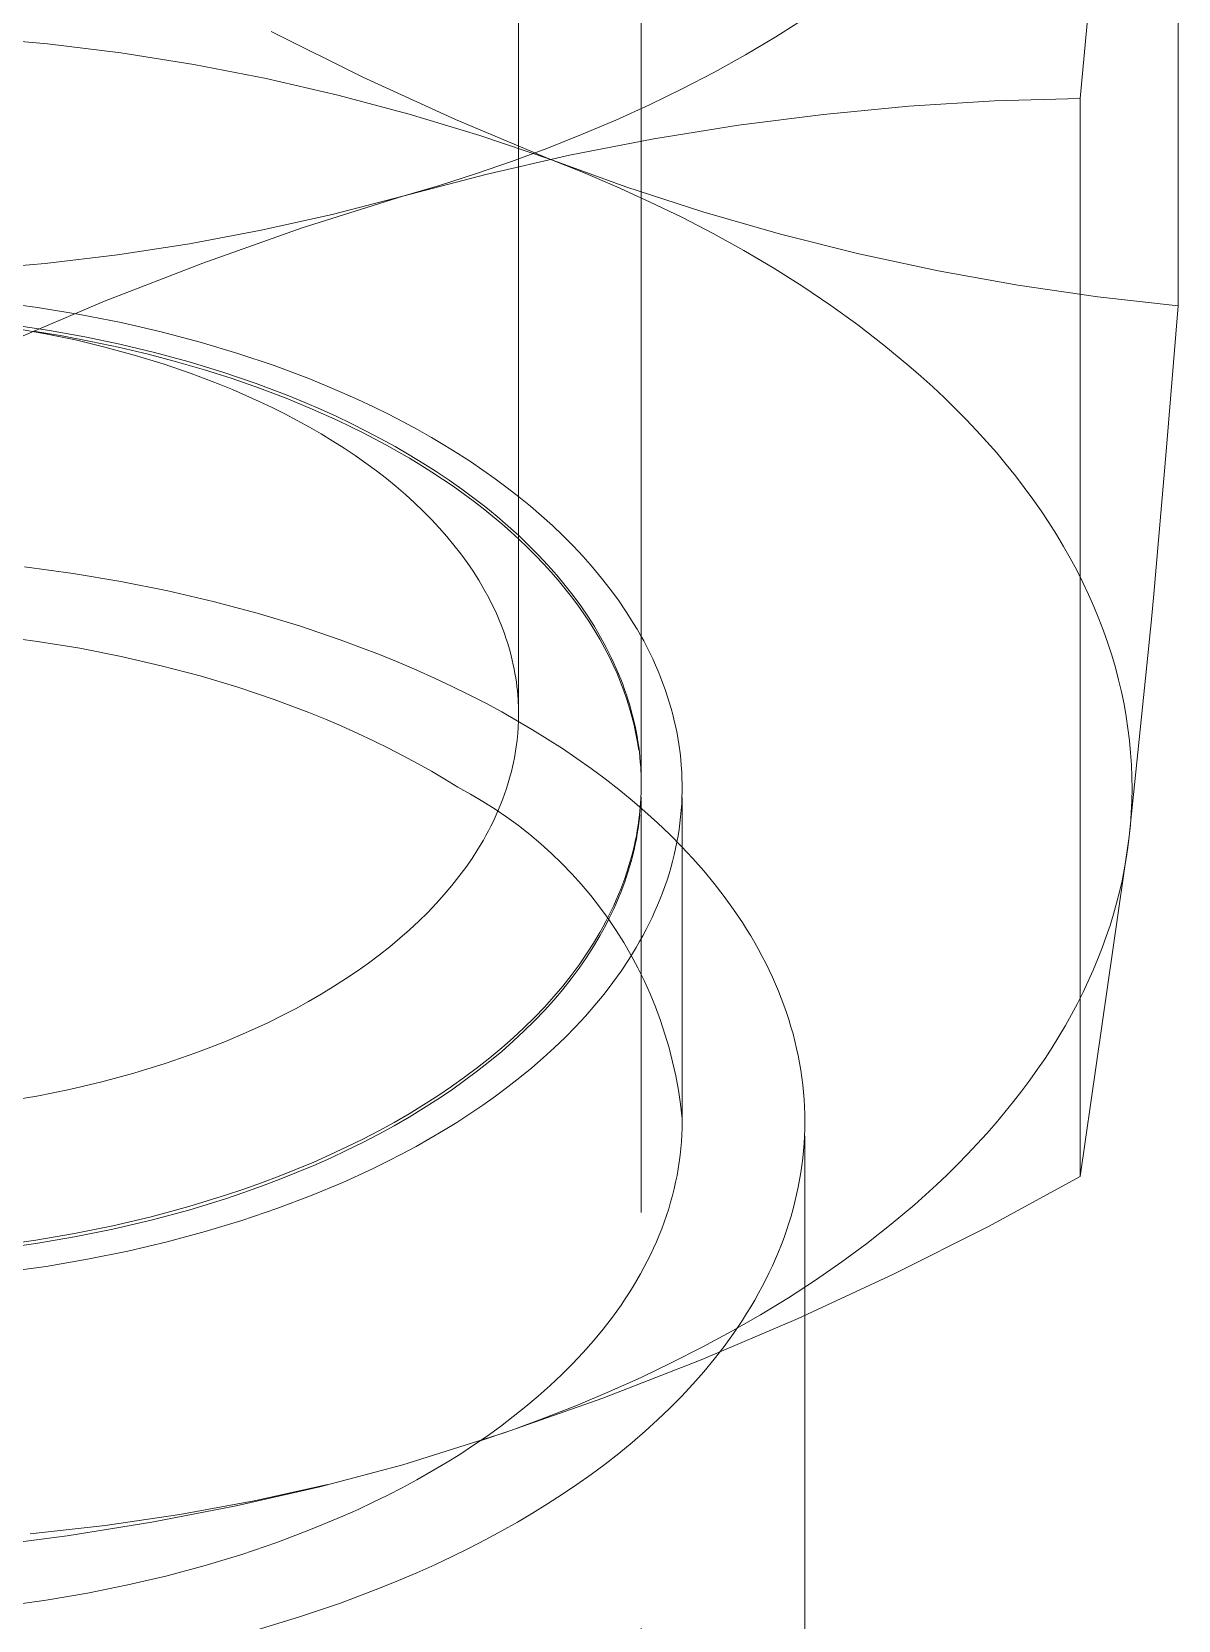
# Model space of a CAD drawing. Header units: inches. Extents: x -13 to 609, y -6 to 131.
# Drawn here: x 150.9142 to 151.1901, y 60.0784 to 60.4607 of the extents above; entities that cross this region are included whole.
import ezdxf

# ---------------------------------------------------------------- set-up
doc = ezdxf.new("R2010")
doc.units = ezdxf.units.IN
doc.linetypes.add('HIDDEN', pattern=[1.905, 1.27, -0.635])
doc.layers.add('ZANO_R', color=7, linetype='Continuous', lineweight=0)
doc.layers.add('ZANO_R_przerywana', color=250, linetype='HIDDEN', lineweight=0)

msp = doc.modelspace()

# ---------------------------------------------------------------- linework, layer by layer
at = {"layer": 'ZANO_R'}
for p, q in [((151.19006, 60.65419), (151.19006, 60.39474)), ((151.06083, 60.58187), (151.06083, 60.27987)), ((151.16649, 60.44465), (151.17828, 60.57239)), ((151.0313, 60.56534), (151.0313, 60.29649)), ((151.10031, 60.46397), (151.09324, 60.45949)), ((150.9938, 60.4498), (150.97179, 60.46074)), ((151.09324, 60.45949), (151.08594, 60.45516)), ((150.90029, 60.45935), (150.91797, 60.45778)), ((150.91797, 60.45778), (150.93559, 60.4556)), ((150.93559, 60.4556), (150.95312, 60.45282)), ((150.95312, 60.45282), (150.97055, 60.44945)), ((151.08594, 60.45516), (151.07843, 60.45099)), ((150.97055, 60.44945), (150.98785, 60.44548)), ((151.01614, 60.43957), (150.9938, 60.4498)), ((151.07843, 60.45099), (151.07071, 60.44698)), ((150.98785, 60.44548), (151.00501, 60.44091)), ((151.07071, 60.44698), (151.0628, 60.44314)), ((151.16649, 60.44465), (151.14585, 60.44405)), ((151.16649, 60.18521), (151.16649, 60.44465)), ((151.00501, 60.44091), (151.022, 60.43577)), ((151.0628, 60.44314), (151.05471, 60.43947)), ((151.10469, 60.44082), (151.08421, 60.4382)), ((151.12524, 60.44277), (151.10469, 60.44082)), ((151.14585, 60.44405), (151.12524, 60.44277)), ((151.0388, 60.43005), (151.01614, 60.43957)), ((151.05471, 60.43947), (151.04647, 60.43596)), ((151.08421, 60.4382), (151.06382, 60.43492)), ((151.022, 60.43577), (151.0388, 60.43005)), ((151.04647, 60.43596), (151.03809, 60.43264)), ((151.06382, 60.43492), (151.04355, 60.43098)), ((151.02958, 60.42949), (151.02096, 60.42653)), ((151.04355, 60.43098), (151.02342, 60.42638)), ((151.03809, 60.43264), (151.02958, 60.42949)), ((151.04694, 60.42681), (151.0388, 60.43005)), ((151.05711, 60.42341), (151.0388, 60.43005)), ((151.02342, 60.42638), (151.00345, 60.42113)), ((151.02096, 60.42653), (151.01224, 60.42374)), ((151.05495, 60.42339), (151.04694, 60.42681)), ((151.01224, 60.42374), (151.00345, 60.42113)), ((151.06283, 60.41981), (151.05495, 60.42339)), ((151.07563, 60.41739), (151.05711, 60.42341)), ((151.00345, 60.42113), (150.97926, 60.41348)), ((151.00345, 60.42113), (150.98648, 60.41674)), ((151.07057, 60.41605), (151.06283, 60.41981)), ((150.98648, 60.41674), (150.96937, 60.41293)), ((151.07814, 60.41213), (151.07057, 60.41605)), ((151.09434, 60.412), (151.07563, 60.41739)), ((150.96937, 60.41293), (150.95215, 60.40969)), ((150.97926, 60.41348), (150.95533, 60.40505)), ((151.08552, 60.40804), (151.07814, 60.41213)), ((151.11323, 60.40725), (151.09434, 60.412)), ((150.93482, 60.40703), (150.91741, 60.40496)), ((150.95215, 60.40969), (150.93482, 60.40703)), ((151.09272, 60.40379), (151.08552, 60.40804)), ((151.13227, 60.40315), (151.11323, 60.40725)), ((150.91741, 60.40496), (150.89995, 60.40348)), ((150.95533, 60.40505), (150.93169, 60.39586)), ((151.0997, 60.39939), (151.09272, 60.40379)), ((151.15143, 60.39969), (151.13227, 60.40315)), ((151.10646, 60.39484), (151.0997, 60.39939)), ((151.1707, 60.39689), (151.15143, 60.39969)), ((150.90522, 60.39572), (150.91557, 60.39435)), ((150.93169, 60.39586), (150.90835, 60.38592)), ((151.11298, 60.39014), (151.10646, 60.39484)), ((151.19006, 60.39474), (151.1707, 60.39689)), ((151.19006, 60.39474), (151.18718, 60.3597)), ((150.91557, 60.39435), (150.92572, 60.39268)), ((150.92572, 60.39268), (150.93564, 60.39072)), ((150.93564, 60.39072), (150.94531, 60.3885)), ((150.91846, 60.38882), (150.91001, 60.39011)), ((150.91748, 60.38802), (150.91029, 60.38932)), ((150.92147, 60.38749), (150.91454, 60.38863)), ((150.92464, 60.38652), (150.91748, 60.38802)), ((150.92692, 60.38729), (150.91846, 60.38882)), ((150.9284, 60.38618), (150.92147, 60.38749)), ((150.93534, 60.38553), (150.92692, 60.38729)), ((150.94531, 60.3885), (150.95469, 60.38602)), ((151.11925, 60.38531), (151.11298, 60.39014)), ((150.93175, 60.38481), (150.92464, 60.38652)), ((150.93531, 60.38472), (150.9284, 60.38618)), ((150.9388, 60.3829), (150.93175, 60.38481)), ((150.94218, 60.38309), (150.93531, 60.38472)), ((150.94371, 60.38352), (150.93534, 60.38553)), ((150.94899, 60.3813), (150.94218, 60.38309)), ((150.952, 60.38126), (150.94371, 60.38352)), ((150.95469, 60.38602), (150.96374, 60.3833)), ((150.96374, 60.3833), (150.97246, 60.38037)), ((151.12525, 60.38034), (151.11925, 60.38531)), ((150.94574, 60.38077), (150.9388, 60.3829)), ((150.95255, 60.37845), (150.94574, 60.38077)), ((150.95573, 60.37934), (150.94899, 60.3813)), ((150.96017, 60.37877), (150.952, 60.38126)), ((150.96239, 60.37722), (150.95573, 60.37934)), ((150.97246, 60.38037), (150.98081, 60.37723)), ((151.12814, 60.37781), (151.12525, 60.38034)), ((150.95922, 60.37592), (150.95255, 60.37845)), ((150.96248, 60.37458), (150.95922, 60.37592)), ((150.96819, 60.37603), (150.96017, 60.37877)), ((150.96894, 60.37494), (150.96239, 60.37722)), ((150.97602, 60.37305), (150.96819, 60.37603)), ((150.98081, 60.37723), (150.98485, 60.37559)), ((150.98485, 60.37559), (150.98879, 60.37391)), ((151.13097, 60.37525), (151.12814, 60.37781)), ((150.9657, 60.37319), (150.96248, 60.37458)), ((150.96887, 60.37175), (150.9657, 60.37319)), ((150.97198, 60.37027), (150.96887, 60.37175)), ((150.97537, 60.3725), (150.96894, 60.37494)), ((150.98165, 60.3699), (150.97537, 60.3725)), ((150.97987, 60.37148), (150.97602, 60.37305)), ((150.98879, 60.37391), (150.99263, 60.37219)), ((150.99263, 60.37219), (150.99637, 60.37043)), ((151.13373, 60.37266), (151.13097, 60.37525)), ((151.13641, 60.37004), (151.13373, 60.37266)), ((150.97504, 60.36874), (150.97198, 60.37027)), ((150.97803, 60.36717), (150.97504, 60.36874)), ((150.98365, 60.36984), (150.97987, 60.37148)), ((150.98778, 60.36715), (150.98165, 60.3699)), ((150.98738, 60.36815), (150.98365, 60.36984)), ((150.99104, 60.36641), (150.98738, 60.36815)), ((150.99637, 60.37043), (151.00001, 60.36864)), ((151.00001, 60.36864), (151.00355, 60.36681)), ((151.13901, 60.3674), (151.13641, 60.37004)), ((150.98096, 60.36556), (150.97803, 60.36717)), ((150.98383, 60.3639), (150.98096, 60.36556)), ((150.98663, 60.3622), (150.98383, 60.3639)), ((150.99374, 60.36425), (150.98778, 60.36715)), ((150.99464, 60.36461), (150.99104, 60.36641)), ((150.99951, 60.36121), (150.99374, 60.36425)), ((150.99816, 60.36276), (150.99464, 60.36461)), ((151.00355, 60.36681), (151.00699, 60.36495)), ((151.00699, 60.36495), (151.01032, 60.36306)), ((151.14154, 60.36473), (151.13901, 60.3674)), ((151.144, 60.36203), (151.14154, 60.36473)), ((150.98935, 60.36046), (150.98663, 60.3622)), ((150.992, 60.35869), (150.98935, 60.36046)), ((151.00161, 60.36086), (150.99816, 60.36276)), ((151.00508, 60.35804), (150.99951, 60.36121)), ((151.00498, 60.35891), (151.00161, 60.36086)), ((151.01032, 60.36306), (151.01355, 60.36115)), ((151.01355, 60.36115), (151.01668, 60.35921)), ((151.14637, 60.35932), (151.144, 60.36203)), ((150.99458, 60.35688), (150.992, 60.35869)), ((150.99708, 60.35503), (150.99458, 60.35688)), ((151.00827, 60.35691), (151.00498, 60.35891)), ((151.00778, 60.3564), (151.00508, 60.35804)), ((151.01042, 60.35474), (151.00778, 60.3564)), ((151.01148, 60.35487), (151.00827, 60.35691)), ((151.01668, 60.35921), (151.01974, 60.35724)), ((151.01974, 60.35724), (151.02274, 60.3552)), ((151.14867, 60.35657), (151.14637, 60.35932)), ((151.15088, 60.35381), (151.14867, 60.35657)), ((151.18718, 60.3597), (151.18416, 60.32536)), ((150.9995, 60.35315), (150.99708, 60.35503)), ((151.00183, 60.35124), (150.9995, 60.35315)), ((151.01301, 60.35304), (151.01042, 60.35474)), ((151.0146, 60.35278), (151.01148, 60.35487)), ((151.01554, 60.35131), (151.01301, 60.35304)), ((151.01763, 60.35065), (151.0146, 60.35278)), ((151.02274, 60.3552), (151.02569, 60.35311)), ((151.02569, 60.35311), (151.02858, 60.35097)), ((151.15302, 60.35103), (151.15088, 60.35381)), ((151.00408, 60.3493), (151.00183, 60.35124)), ((151.00625, 60.34733), (151.00408, 60.3493)), ((151.01801, 60.34956), (151.01554, 60.35131)), ((151.02057, 60.34848), (151.01763, 60.35065)), ((151.02042, 60.34778), (151.01801, 60.34956)), ((151.02858, 60.35097), (151.03141, 60.34876)), ((151.03141, 60.34876), (151.03417, 60.34651)), ((151.15507, 60.34823), (151.15302, 60.35103)), ((151.00833, 60.34534), (151.00625, 60.34733)), ((151.01032, 60.34333), (151.00833, 60.34534)), ((151.02276, 60.34597), (151.02042, 60.34778)), ((151.02341, 60.34627), (151.02057, 60.34848)), ((151.02504, 60.34414), (151.02276, 60.34597)), ((151.02616, 60.34402), (151.02341, 60.34627)), ((151.03417, 60.34651), (151.03686, 60.34419)), ((151.15704, 60.34541), (151.15507, 60.34823)), ((151.15893, 60.34257), (151.15704, 60.34541)), ((151.01222, 60.34129), (151.01032, 60.34333)), ((151.01403, 60.33923), (151.01222, 60.34129)), ((151.02725, 60.34228), (151.02504, 60.34414)), ((151.02881, 60.34174), (151.02616, 60.34402)), ((151.0294, 60.3404), (151.02725, 60.34228)), ((151.03136, 60.33943), (151.02881, 60.34174)), ((151.03686, 60.34419), (151.03948, 60.34183)), ((151.03948, 60.34183), (151.04202, 60.33941)), ((151.16073, 60.33972), (151.15893, 60.34257)), ((151.01575, 60.33716), (151.01403, 60.33923)), ((151.01738, 60.33506), (151.01575, 60.33716)), ((151.03147, 60.3385), (151.0294, 60.3404)), ((151.0338, 60.33708), (151.03136, 60.33943)), ((151.03348, 60.33658), (151.03147, 60.3385)), ((151.04202, 60.33941), (151.04447, 60.33694)), ((151.16245, 60.33685), (151.16073, 60.33972)), ((151.01892, 60.33296), (151.01738, 60.33506)), ((151.03542, 60.33464), (151.03348, 60.33658)), ((151.03614, 60.33471), (151.0338, 60.33708)), ((151.03729, 60.33268), (151.03542, 60.33464)), ((151.03838, 60.33231), (151.03614, 60.33471)), ((151.04447, 60.33694), (151.04684, 60.33442)), ((151.04684, 60.33442), (151.04912, 60.33185)), ((151.16409, 60.33397), (151.16245, 60.33685)), ((151.16564, 60.33108), (151.16409, 60.33397)), ((150.91237, 60.33192), (150.92411, 60.33032)), ((150.92411, 60.33032), (150.93562, 60.32838)), ((151.02036, 60.33084), (151.01892, 60.33296)), ((151.02172, 60.32872), (151.02036, 60.33084)), ((151.03909, 60.33071), (151.03729, 60.33268)), ((151.04051, 60.32989), (151.03838, 60.33231)), ((151.04081, 60.32872), (151.03909, 60.33071)), ((151.04254, 60.32745), (151.04051, 60.32989)), ((151.04912, 60.33185), (151.0513, 60.32923)), ((151.1671, 60.32818), (151.16564, 60.33108)), ((150.93562, 60.32838), (150.94686, 60.32614)), ((150.94686, 60.32614), (150.95779, 60.32359)), ((151.02298, 60.32658), (151.02172, 60.32872)), ((151.02414, 60.32444), (151.02298, 60.32658)), ((151.04247, 60.32672), (151.04081, 60.32872)), ((151.04405, 60.3247), (151.04247, 60.32672)), ((151.04445, 60.32499), (151.04254, 60.32745)), ((151.0513, 60.32923), (151.05338, 60.32657)), ((151.05338, 60.32657), (151.05536, 60.32386)), ((151.16848, 60.32527), (151.1671, 60.32818)), ((150.95779, 60.32359), (150.96837, 60.32077)), ((151.02522, 60.32229), (151.02414, 60.32444)), ((151.02572, 60.32122), (151.02522, 60.32229)), ((151.04556, 60.32267), (151.04405, 60.3247)), ((151.04626, 60.32251), (151.04445, 60.32499)), ((151.047, 60.32064), (151.04556, 60.32267)), ((151.04796, 60.32002), (151.04626, 60.32251)), ((151.05536, 60.32386), (151.05723, 60.32111)), ((151.16977, 60.32235), (151.16848, 60.32527)), ((151.17097, 60.31943), (151.16977, 60.32235)), ((151.18416, 60.32536), (151.18352, 60.31841)), ((150.96837, 60.32077), (150.97859, 60.31768)), ((151.02621, 60.32015), (151.02572, 60.32122)), ((151.02666, 60.31907), (151.02621, 60.32015)), ((151.0271, 60.318), (151.02666, 60.31907)), ((151.02751, 60.31692), (151.0271, 60.318)), ((151.04836, 60.31859), (151.047, 60.32064)), ((151.04955, 60.31752), (151.04796, 60.32002)), ((151.04965, 60.31654), (151.04836, 60.31859)), ((151.05723, 60.32111), (151.059, 60.31832)), ((151.059, 60.31832), (151.05984, 60.31691)), ((151.17209, 60.31649), (151.17097, 60.31943)), ((151.18352, 60.31841), (151.18338, 60.31695)), ((150.91557, 60.31398), (150.90522, 60.31536)), ((150.97859, 60.31768), (150.98841, 60.31435)), ((150.98841, 60.31435), (150.99782, 60.31081)), ((151.02791, 60.31585), (151.02751, 60.31692)), ((151.02827, 60.31478), (151.02791, 60.31585)), ((151.02862, 60.31371), (151.02827, 60.31478)), ((151.05103, 60.31501), (151.04955, 60.31752)), ((151.05087, 60.31448), (151.04965, 60.31654)), ((151.05201, 60.31242), (151.05087, 60.31448)), ((151.05241, 60.31249), (151.05103, 60.31501)), ((151.05984, 60.31691), (151.06065, 60.3155)), ((151.06065, 60.3155), (151.06143, 60.31407)), ((151.17313, 60.31356), (151.17209, 60.31649)), ((151.18338, 60.31695), (151.18278, 60.31054)), ((150.92572, 60.31231), (150.91557, 60.31398)), ((150.93564, 60.31036), (150.92572, 60.31231)), ((150.94531, 60.30813), (150.93564, 60.31036)), ((150.99782, 60.31081), (151.00236, 60.30896)), ((151.02895, 60.31264), (151.02862, 60.31371)), ((151.02925, 60.31157), (151.02895, 60.31264)), ((151.02953, 60.3105), (151.02925, 60.31157)), ((151.02979, 60.30943), (151.02953, 60.3105)), ((151.05309, 60.31035), (151.05201, 60.31242)), ((151.05367, 60.30997), (151.05241, 60.31249)), ((151.05409, 60.30828), (151.05309, 60.31035)), ((151.06143, 60.31407), (151.06218, 60.31263)), ((151.06218, 60.31263), (151.06291, 60.31119)), ((151.06291, 60.31119), (151.0636, 60.30974)), ((151.17407, 60.31062), (151.17313, 60.31356)), ((151.17494, 60.30768), (151.17407, 60.31062)), ((151.18277, 60.31054), (151.17828, 60.26701)), ((150.95469, 60.30566), (150.94531, 60.30813)), ((151.00236, 60.30896), (151.00679, 60.30706)), ((151.00679, 60.30706), (151.01111, 60.30512)), ((151.03003, 60.30837), (151.02979, 60.30943)), ((151.03025, 60.30731), (151.03003, 60.30837)), ((151.03044, 60.30625), (151.03025, 60.30731)), ((151.05427, 60.3087), (151.05367, 60.30997)), ((151.05501, 60.30621), (151.05409, 60.30828)), ((151.05483, 60.30744), (151.05427, 60.3087)), ((151.05537, 60.30618), (151.05483, 60.30744)), ((151.0636, 60.30974), (151.06426, 60.30827)), ((151.06426, 60.30827), (151.06489, 60.30681)), ((151.06489, 60.30681), (151.06549, 60.30533)), ((151.17571, 60.30474), (151.17494, 60.30768)), ((150.96374, 60.30294), (150.95469, 60.30566)), ((150.97246, 60.3), (150.96374, 60.30294)), ((151.01111, 60.30512), (151.01532, 60.30314)), ((151.01532, 60.30314), (151.01941, 60.30113)), ((151.03062, 60.30519), (151.03044, 60.30625)), ((151.03077, 60.30414), (151.03062, 60.30519)), ((151.03091, 60.30309), (151.03077, 60.30414)), ((151.03102, 60.30204), (151.03091, 60.30309)), ((151.05587, 60.30413), (151.05501, 60.30621)), ((151.05589, 60.30491), (151.05537, 60.30618)), ((151.05666, 60.30206), (151.05587, 60.30413)), ((151.05637, 60.30365), (151.05589, 60.30491)), ((151.05683, 60.30239), (151.05637, 60.30365)), ((151.06549, 60.30533), (151.06606, 60.30385)), ((151.06606, 60.30385), (151.0666, 60.30236)), ((151.17641, 60.3018), (151.17571, 60.30474)), ((150.98081, 60.29687), (150.97246, 60.3)), ((151.01941, 60.30113), (151.02339, 60.29907)), ((151.02339, 60.29907), (151.02725, 60.29699)), ((151.03112, 60.30099), (151.03102, 60.30204)), ((151.03119, 60.29995), (151.03112, 60.30099)), ((151.03125, 60.29892), (151.03119, 60.29995)), ((151.05737, 60.29999), (151.05666, 60.30206)), ((151.05727, 60.30112), (151.05683, 60.30239)), ((151.05768, 60.29986), (151.05727, 60.30112)), ((151.05802, 60.29793), (151.05737, 60.29999)), ((151.05806, 60.2986), (151.05768, 60.29986)), ((151.0666, 60.30236), (151.0671, 60.30087)), ((151.0671, 60.30087), (151.06758, 60.29937)), ((151.06758, 60.29937), (151.06801, 60.29786)), ((151.17701, 60.29887), (151.17641, 60.3018)), ((150.98485, 60.29523), (150.98081, 60.29687)), ((150.98879, 60.29355), (150.98485, 60.29523)), ((151.02725, 60.29699), (151.031, 60.29487)), ((151.03128, 60.29492), (151.0313, 60.29649)), ((151.05859, 60.29587), (151.05802, 60.29793)), ((151.05842, 60.29735), (151.05806, 60.2986)), ((151.05875, 60.29609), (151.05842, 60.29735)), ((151.0591, 60.29381), (151.05859, 60.29587)), ((151.05905, 60.29484), (151.05875, 60.29609)), ((151.06801, 60.29786), (151.06842, 60.29635)), ((151.06842, 60.29635), (151.06879, 60.29483)), ((151.17754, 60.29593), (151.17701, 60.29887)), ((151.17797, 60.293), (151.17754, 60.29593)), ((150.99263, 60.29183), (150.98879, 60.29355)), ((150.99637, 60.29007), (150.99263, 60.29183)), ((151.03095, 60.29023), (151.0311, 60.29179)), ((151.031, 60.29487), (151.03467, 60.2927)), ((151.0311, 60.29179), (151.03121, 60.29335)), ((151.03121, 60.29335), (151.03128, 60.29492)), ((151.03467, 60.2927), (151.03828, 60.29047)), ((151.05933, 60.29359), (151.05905, 60.29484)), ((151.05954, 60.29176), (151.0591, 60.29381)), ((151.05959, 60.29234), (151.05933, 60.29359)), ((151.05992, 60.28972), (151.05954, 60.29176)), ((151.05982, 60.29109), (151.05959, 60.29234)), ((151.06879, 60.29483), (151.06913, 60.29331)), ((151.06913, 60.29331), (151.06944, 60.29179)), ((151.06944, 60.29179), (151.06971, 60.29026)), ((151.17833, 60.29008), (151.17797, 60.293)), ((151.00001, 60.28827), (150.99637, 60.29007)), ((151.00355, 60.28645), (151.00001, 60.28827)), ((151.03067, 60.28809), (151.03049, 60.28702)), ((151.03082, 60.28916), (151.03067, 60.28809)), ((151.03095, 60.29023), (151.03082, 60.28916)), ((151.03828, 60.29047), (151.04184, 60.28818)), ((151.04184, 60.28818), (151.04534, 60.28581)), ((151.06003, 60.28985), (151.05982, 60.29109)), ((151.06022, 60.28768), (151.05992, 60.28972)), ((151.06021, 60.28861), (151.06003, 60.28985)), ((151.06037, 60.28737), (151.06021, 60.28861)), ((151.06971, 60.29026), (151.06995, 60.28873)), ((151.06995, 60.28873), (151.07016, 60.28719)), ((151.1786, 60.28716), (151.17833, 60.29008)), ((151.00699, 60.28459), (151.00355, 60.28645)), ((151.01032, 60.2827), (151.00699, 60.28459)), ((151.02984, 60.28377), (151.02958, 60.28268)), ((151.03008, 60.28486), (151.02984, 60.28377)), ((151.0303, 60.28594), (151.03008, 60.28486)), ((151.03049, 60.28702), (151.0303, 60.28594)), ((151.04534, 60.28581), (151.04876, 60.28338)), ((151.0605, 60.28614), (151.06037, 60.28737)), ((151.06061, 60.28491), (151.0605, 60.28614)), ((151.0607, 60.28368), (151.06061, 60.28491)), ((151.06077, 60.28246), (151.0607, 60.28368)), ((151.07016, 60.28719), (151.07033, 60.28566)), ((151.07033, 60.28566), (151.07046, 60.28412)), ((151.07046, 60.28412), (151.07057, 60.28258)), ((151.1788, 60.28425), (151.1786, 60.28716)), ((151.17891, 60.28135), (151.1788, 60.28425)), ((151.01355, 60.28079), (151.01032, 60.2827)), ((151.01668, 60.27885), (151.01355, 60.28079)), ((151.02899, 60.2805), (151.02866, 60.2794)), ((151.0293, 60.28159), (151.02899, 60.2805)), ((151.02958, 60.28268), (151.0293, 60.28159)), ((151.04876, 60.28338), (151.05212, 60.28089)), ((151.05212, 60.28089), (151.05541, 60.27833)), ((151.06081, 60.27796), (151.06083, 60.27987)), ((151.07057, 60.28258), (151.07063, 60.28104)), ((151.07063, 60.28104), (151.07067, 60.27949)), ((151.17894, 60.27846), (151.17891, 60.28135)), ((151.01973, 60.27721), (151.01668, 60.27885)), ((151.02272, 60.27546), (151.01973, 60.27721)), ((151.02753, 60.2761), (151.02711, 60.275)), ((151.02793, 60.27721), (151.02753, 60.2761)), ((151.02831, 60.2783), (151.02793, 60.27721)), ((151.02866, 60.2794), (151.02831, 60.2783)), ((151.05541, 60.27833), (151.05861, 60.27571)), ((151.0606, 60.27414), (151.06073, 60.27605)), ((151.06073, 60.27605), (151.06081, 60.27796)), ((151.07063, 60.2764), (151.07056, 60.27486)), ((151.07067, 60.27795), (151.07063, 60.2764)), ((151.07067, 60.27949), (151.07067, 60.27795)), ((151.07067, 60.2764), (151.07067, 60.19843)), ((151.17889, 60.27558), (151.17894, 60.27846)), ((151.02564, 60.27361), (151.02272, 60.27546)), ((151.0285, 60.27166), (151.02564, 60.27361)), ((151.02619, 60.27279), (151.02569, 60.27169)), ((151.02666, 60.2739), (151.02619, 60.27279)), ((151.02711, 60.275), (151.02666, 60.2739)), ((151.05861, 60.27571), (151.06173, 60.27303)), ((151.06041, 60.27224), (151.06026, 60.27099)), ((151.06041, 60.27224), (151.0606, 60.27414)), ((151.06041, 60.27143), (151.0605, 60.27223)), ((151.06173, 60.27303), (151.06475, 60.27028)), ((151.07045, 60.27332), (151.07031, 60.27177)), ((151.07056, 60.27486), (151.07045, 60.27332)), ((151.17856, 60.26985), (151.17876, 60.27271)), ((151.17876, 60.27271), (151.17889, 60.27558)), ((151.02405, 60.26837), (151.02346, 60.26726)), ((151.02462, 60.26947), (151.02405, 60.26837)), ((151.02517, 60.27058), (151.02462, 60.26947)), ((151.02569, 60.27169), (151.02517, 60.27058)), ((151.0313, 60.26962), (151.0285, 60.27166)), ((151.03402, 60.26748), (151.0313, 60.26962)), ((151.05988, 60.26846), (151.05965, 60.26719)), ((151.06008, 60.26973), (151.05988, 60.26846)), ((151.05988, 60.26765), (151.06008, 60.26891)), ((151.06026, 60.27099), (151.06008, 60.26973)), ((151.06008, 60.26891), (151.06026, 60.27017)), ((151.06026, 60.27017), (151.06041, 60.27143)), ((151.06475, 60.27028), (151.06768, 60.26748)), ((151.06993, 60.26869), (151.06969, 60.26716)), ((151.07014, 60.27023), (151.06993, 60.26869)), ((151.07031, 60.27177), (151.07014, 60.27023)), ((151.17828, 60.26701), (151.17856, 60.26985)), ((151.02284, 60.26615), (151.02152, 60.26394)), ((151.02346, 60.26726), (151.02284, 60.26615)), ((151.03666, 60.26525), (151.03402, 60.26748)), ((151.03923, 60.26293), (151.03666, 60.26525)), ((151.05911, 60.26464), (151.05881, 60.26336)), ((151.0594, 60.26592), (151.05911, 60.26464)), ((151.05911, 60.26383), (151.0594, 60.2651)), ((151.05965, 60.26719), (151.0594, 60.26592)), ((151.0594, 60.2651), (151.05965, 60.26638)), ((151.05965, 60.26638), (151.05988, 60.26765)), ((151.06768, 60.26748), (151.07052, 60.26461)), ((151.06941, 60.26562), (151.0691, 60.26409)), ((151.06969, 60.26716), (151.06941, 60.26562)), ((151.07052, 60.26461), (151.07325, 60.26169)), ((151.17828, 60.26701), (151.16649, 60.18521)), ((151.17794, 60.26435), (151.17828, 60.26701)), ((151.0201, 60.26174), (151.01858, 60.25954)), ((151.02152, 60.26394), (151.0201, 60.26174)), ((151.04172, 60.26052), (151.03923, 60.26293)), ((151.05811, 60.2608), (151.05772, 60.25951)), ((151.05847, 60.26208), (151.05811, 60.2608)), ((151.05811, 60.25998), (151.05847, 60.26127)), ((151.05881, 60.26336), (151.05847, 60.26208)), ((151.05847, 60.26127), (151.05881, 60.26255)), ((151.05881, 60.26255), (151.05911, 60.26383)), ((151.06837, 60.26103), (151.06796, 60.25951)), ((151.06875, 60.26256), (151.06837, 60.26103)), ((151.0691, 60.26409), (151.06875, 60.26256)), ((151.07325, 60.26169), (151.07587, 60.25871)), ((151.17707, 60.25902), (151.17754, 60.26169)), ((151.17754, 60.26169), (151.17794, 60.26435)), ((151.01696, 60.25736), (151.01523, 60.25518)), ((151.01858, 60.25954), (151.01696, 60.25736)), ((151.04412, 60.25803), (151.04172, 60.26052)), ((151.04643, 60.25545), (151.04412, 60.25803)), ((151.05687, 60.25692), (151.0564, 60.25563)), ((151.05731, 60.25821), (151.05687, 60.25692)), ((151.05687, 60.2561), (151.05731, 60.2574)), ((151.05772, 60.25951), (151.05731, 60.25821)), ((151.05731, 60.2574), (151.05772, 60.25869)), ((151.05772, 60.25869), (151.05811, 60.25998)), ((151.06751, 60.258), (151.06703, 60.25648)), ((151.06796, 60.25951), (151.06751, 60.258)), ((151.07587, 60.25871), (151.07837, 60.25568)), ((151.17653, 60.25635), (151.17707, 60.25902)), ((151.01341, 60.25302), (151.01148, 60.25088)), ((151.01523, 60.25518), (151.01341, 60.25302)), ((151.04866, 60.2528), (151.04643, 60.25545)), ((151.05537, 60.25303), (151.05481, 60.25173)), ((151.0559, 60.25433), (151.05537, 60.25303)), ((151.05537, 60.25221), (151.0559, 60.25351)), ((151.0564, 60.25563), (151.0559, 60.25433)), ((151.0559, 60.25351), (151.0564, 60.25481)), ((151.0564, 60.25481), (151.05687, 60.2561)), ((151.06597, 60.25347), (151.06539, 60.25198)), ((151.06651, 60.25498), (151.06597, 60.25347)), ((151.06703, 60.25648), (151.06651, 60.25498)), ((151.07837, 60.25568), (151.08076, 60.2526)), ((151.17523, 60.25099), (151.17592, 60.25367)), ((151.17592, 60.25367), (151.17653, 60.25635)), ((151.01148, 60.25088), (151.00945, 60.24875)), ((151.05079, 60.25008), (151.04866, 60.2528)), ((151.05283, 60.24728), (151.05079, 60.25008)), ((151.05423, 60.25043), (151.05362, 60.24913)), ((151.05362, 60.24831), (151.05423, 60.24961)), ((151.05481, 60.25173), (151.05423, 60.25043)), ((151.05423, 60.24961), (151.05481, 60.25091)), ((151.05481, 60.25091), (151.05537, 60.25221)), ((151.06477, 60.25049), (151.06413, 60.24901)), ((151.06539, 60.25198), (151.06477, 60.25049)), ((151.08076, 60.2526), (151.08303, 60.24947)), ((151.08303, 60.24947), (151.08517, 60.24629)), ((151.17448, 60.2483), (151.17523, 60.25099)), ((151.00732, 60.24665), (151.00508, 60.24457)), ((151.00945, 60.24875), (151.00732, 60.24665)), ((151.0523, 60.24652), (151.0516, 60.24522)), ((151.0516, 60.2444), (151.0523, 60.24571)), ((151.05297, 60.24782), (151.0523, 60.24652)), ((151.0523, 60.24571), (151.05297, 60.24701)), ((151.05477, 60.24441), (151.05283, 60.24728)), ((151.05362, 60.24913), (151.05297, 60.24782)), ((151.05297, 60.24701), (151.05362, 60.24831)), ((151.06274, 60.24606), (151.062, 60.2446)), ((151.06345, 60.24753), (151.06274, 60.24606)), ((151.06413, 60.24901), (151.06345, 60.24753)), ((151.08517, 60.24629), (151.08619, 60.24469)), ((151.17275, 60.24293), (151.17365, 60.24562)), ((151.17365, 60.24562), (151.17448, 60.2483)), ((151.00275, 60.24252), (151.00032, 60.24049)), ((151.00508, 60.24457), (151.00275, 60.24252)), ((151.05087, 60.24392), (151.04932, 60.24132)), ((151.04932, 60.2405), (151.05087, 60.2431)), ((151.0516, 60.24522), (151.05087, 60.24392)), ((151.05087, 60.2431), (151.0516, 60.2444)), ((151.05661, 60.24148), (151.05477, 60.24441)), ((151.06043, 60.2417), (151.0596, 60.24026)), ((151.06123, 60.24314), (151.06043, 60.2417)), ((151.062, 60.2446), (151.06123, 60.24314)), ((151.08619, 60.24469), (151.08718, 60.24307)), ((151.08718, 60.24307), (151.08814, 60.24144)), ((151.17178, 60.24024), (151.17275, 60.24293)), ((150.9978, 60.2385), (150.99518, 60.23654)), ((151.00032, 60.24049), (150.9978, 60.2385)), ((151.04765, 60.23873), (151.04586, 60.23614)), ((151.04586, 60.23533), (151.04765, 60.23791)), ((151.04932, 60.24132), (151.04765, 60.23873)), ((151.04765, 60.23791), (151.04932, 60.2405)), ((151.05835, 60.23849), (151.05661, 60.24148)), ((151.05874, 60.23883), (151.05785, 60.23741)), ((151.05999, 60.23544), (151.05835, 60.23849)), ((151.0596, 60.24026), (151.05874, 60.23883)), ((151.08814, 60.24144), (151.08906, 60.2398)), ((151.08906, 60.2398), (151.08995, 60.23816)), ((151.08995, 60.23816), (151.09081, 60.2365)), ((151.17073, 60.23756), (151.17178, 60.24024)), ((150.99247, 60.23461), (150.98966, 60.23272)), ((150.99518, 60.23654), (150.99247, 60.23461)), ((151.04586, 60.23614), (151.04396, 60.23357)), ((151.04396, 60.23275), (151.04586, 60.23533)), ((151.05598, 60.2346), (151.054, 60.23183)), ((151.05785, 60.23741), (151.05598, 60.2346)), ((151.06152, 60.23233), (151.05999, 60.23544)), ((151.09081, 60.2365), (151.09163, 60.23483)), ((151.09163, 60.23483), (151.09241, 60.23316)), ((151.16842, 60.23219), (151.16961, 60.23487)), ((151.16961, 60.23487), (151.17073, 60.23756)), ((150.98677, 60.23087), (150.9838, 60.22906)), ((150.98966, 60.23272), (150.98677, 60.23087)), ((151.04193, 60.23101), (151.03978, 60.22847)), ((151.03978, 60.22765), (151.04193, 60.2302)), ((151.04396, 60.23357), (151.04193, 60.23101)), ((151.04193, 60.2302), (151.04396, 60.23275)), ((151.054, 60.23183), (151.0519, 60.2291)), ((151.06294, 60.22918), (151.06152, 60.23233)), ((151.09241, 60.23316), (151.09316, 60.23148)), ((151.09316, 60.23148), (151.09387, 60.22978)), ((151.16715, 60.22951), (151.16842, 60.23219)), ((150.98074, 60.22729), (150.97759, 60.22557)), ((150.9838, 60.22906), (150.98074, 60.22729)), ((151.03978, 60.22847), (151.03751, 60.22595)), ((151.03751, 60.22513), (151.03978, 60.22765)), ((151.0497, 60.22642), (151.0474, 60.22378)), ((151.0519, 60.2291), (151.0497, 60.22642)), ((151.06425, 60.22598), (151.06294, 60.22918)), ((151.09387, 60.22978), (151.09454, 60.22809)), ((151.09454, 60.22809), (151.09518, 60.22638)), ((151.09518, 60.22638), (151.09578, 60.22467)), ((151.1644, 60.22418), (151.16581, 60.22684)), ((151.16581, 60.22684), (151.16715, 60.22951)), ((150.97438, 60.2239), (150.97109, 60.22227)), ((150.97759, 60.22557), (150.97438, 60.2239)), ((151.03512, 60.22345), (151.03261, 60.22098)), ((151.03261, 60.22016), (151.03512, 60.22263)), ((151.03751, 60.22595), (151.03512, 60.22345)), ((151.03512, 60.22263), (151.03751, 60.22513)), ((151.0474, 60.22378), (151.045, 60.22119)), ((151.06545, 60.22273), (151.06425, 60.22598)), ((151.06654, 60.21945), (151.06545, 60.22273)), ((151.09578, 60.22467), (151.09635, 60.22295)), ((151.09635, 60.22295), (151.09687, 60.22122)), ((151.16291, 60.22152), (151.1644, 60.22418)), ((150.96429, 60.21917), (150.9608, 60.2177)), ((150.96772, 60.2207), (150.96429, 60.21917)), ((150.97109, 60.22227), (150.96772, 60.2207)), ((151.03261, 60.22098), (151.02998, 60.21853)), ((151.02998, 60.21771), (151.03261, 60.22016)), ((151.0425, 60.21865), (151.03991, 60.21616)), ((151.045, 60.22119), (151.0425, 60.21865)), ((151.06752, 60.21613), (151.06654, 60.21945)), ((151.09687, 60.22122), (151.09736, 60.21949)), ((151.09736, 60.21949), (151.09781, 60.21776)), ((151.15971, 60.21623), (151.16135, 60.21887)), ((151.16135, 60.21887), (151.16291, 60.22152)), ((150.95364, 60.21493), (150.94998, 60.21362)), ((150.95725, 60.21629), (150.95364, 60.21493)), ((150.9608, 60.2177), (150.95725, 60.21629)), ((151.02724, 60.21611), (151.02438, 60.21373)), ((151.02438, 60.21291), (151.02724, 60.2153)), ((151.02998, 60.21853), (151.02724, 60.21611)), ((151.02724, 60.2153), (151.02998, 60.21771)), ((151.03991, 60.21616), (151.03724, 60.21372)), ((151.06838, 60.21277), (151.06752, 60.21613)), ((151.09781, 60.21776), (151.09823, 60.21601)), ((151.09823, 60.21601), (151.0986, 60.21427)), ((151.158, 60.21359), (151.15971, 60.21623)), ((150.94627, 60.21238), (150.93872, 60.21006)), ((150.94998, 60.21362), (150.94627, 60.21238)), ((151.02141, 60.21138), (151.01833, 60.20907)), ((151.02438, 60.21373), (151.02141, 60.21138)), ((151.02141, 60.21057), (151.02438, 60.21291)), ((151.03448, 60.21134), (151.03165, 60.20901)), ((151.03724, 60.21372), (151.03448, 60.21134)), ((151.06913, 60.20939), (151.06838, 60.21277)), ((151.0986, 60.21427), (151.09893, 60.21252)), ((151.09893, 60.21252), (151.09923, 60.21077)), ((151.15436, 60.20837), (151.15622, 60.21097)), ((151.15622, 60.21097), (151.158, 60.21359)), ((150.93104, 60.20798), (150.92324, 60.20615)), ((150.93872, 60.21006), (150.93104, 60.20798)), ((151.01833, 60.20907), (151.01514, 60.20681)), ((151.01514, 60.20599), (151.01833, 60.20826)), ((151.01833, 60.20826), (151.02141, 60.21057)), ((151.03165, 60.20901), (151.02873, 60.20673)), ((151.06976, 60.20599), (151.06913, 60.20939)), ((151.09923, 60.21077), (151.09949, 60.20901)), ((151.09949, 60.20901), (151.0997, 60.20725)), ((151.0997, 60.20725), (151.09988, 60.20549)), ((151.15243, 60.20577), (151.15436, 60.20837)), ((150.91536, 60.20455), (150.90743, 60.2032)), ((150.92324, 60.20615), (150.91536, 60.20455)), ((151.01184, 60.20458), (151.00844, 60.20241)), ((151.00844, 60.20159), (151.01184, 60.20377)), ((151.01514, 60.20681), (151.01184, 60.20458)), ((151.01184, 60.20377), (151.01514, 60.20599)), ((151.02575, 60.20451), (151.02271, 60.20235)), ((151.02873, 60.20673), (151.02575, 60.20451)), ((151.07027, 60.20257), (151.06976, 60.20599)), ((151.09988, 60.20549), (151.10002, 60.20373)), ((151.10002, 60.20373), (151.10012, 60.20196)), ((151.15043, 60.20319), (151.15243, 60.20577)), ((151.00494, 60.20028), (151.00134, 60.1982)), ((151.00844, 60.20241), (151.00494, 60.20028)), ((151.00494, 60.19946), (151.00844, 60.20159)), ((151.0196, 60.20025), (151.01643, 60.19821)), ((151.02271, 60.20235), (151.0196, 60.20025)), ((151.07067, 60.19913), (151.07027, 60.20257)), ((151.10012, 60.20196), (151.10018, 60.2002)), ((151.10018, 60.2002), (151.1002, 60.19843)), ((151.14621, 60.19807), (151.14835, 60.20062)), ((151.14835, 60.20062), (151.15043, 60.20319)), ((150.99764, 60.19617), (150.99386, 60.1942)), ((151.00134, 60.1982), (150.99764, 60.19617)), ((150.99764, 60.19536), (151.00134, 60.19738)), ((151.00134, 60.19738), (151.00494, 60.19946)), ((151.01321, 60.19622), (151.00994, 60.1943)), ((151.01643, 60.19821), (151.01321, 60.19622)), ((151.07059, 60.19517), (151.07065, 60.1968)), ((151.07065, 60.1968), (151.07067, 60.19843)), ((151.10018, 60.19667), (151.10012, 60.1949)), ((151.1002, 60.19843), (151.10018, 60.19667)), ((151.14399, 60.19554), (151.14621, 60.19807)), ((150.98999, 60.19229), (150.98603, 60.19044)), ((150.99386, 60.1942), (150.98999, 60.19229)), ((150.98999, 60.19148), (150.99386, 60.19339)), ((150.99386, 60.19339), (150.99764, 60.19536)), ((151.00663, 60.19243), (151.00327, 60.19063)), ((151.00994, 60.1943), (151.00663, 60.19243)), ((151.07019, 60.19028), (151.07036, 60.19191)), ((151.07036, 60.19191), (151.0705, 60.19354)), ((151.0705, 60.19354), (151.07059, 60.19517)), ((151.10002, 60.19314), (151.09988, 60.19138)), ((151.10012, 60.1949), (151.10002, 60.19314)), ((151.1002, 60.1949), (151.1002, 59.94127)), ((151.13935, 60.19053), (151.14171, 60.19303)), ((151.14171, 60.19303), (151.14399, 60.19554)), ((150.982, 60.18865), (150.97789, 60.18692)), ((150.98603, 60.19044), (150.982, 60.18865)), ((150.982, 60.18783), (150.98603, 60.18962)), ((150.98603, 60.18962), (150.98999, 60.19148)), ((150.99985, 60.18886), (150.99633, 60.18713)), ((151.00327, 60.19063), (150.99985, 60.18886)), ((151.06973, 60.18703), (151.06998, 60.18866)), ((151.06998, 60.18866), (151.07019, 60.19028)), ((151.0997, 60.18962), (151.09949, 60.18786)), ((151.09988, 60.19138), (151.0997, 60.18962)), ((151.13443, 60.1856), (151.13693, 60.18806)), ((151.13693, 60.18806), (151.13935, 60.19053)), ((150.97371, 60.18525), (150.96946, 60.18365)), ((150.96946, 60.18283), (150.97371, 60.18443)), ((150.97789, 60.18692), (150.97371, 60.18525)), ((150.97371, 60.18443), (150.97789, 60.1861)), ((150.97789, 60.1861), (150.982, 60.18783)), ((150.99271, 60.18543), (150.98899, 60.18376)), ((150.99633, 60.18713), (150.99271, 60.18543)), ((151.06911, 60.1838), (151.06944, 60.18541)), ((151.06944, 60.18541), (151.06973, 60.18703)), ((151.09894, 60.18435), (151.0986, 60.1826)), ((151.09923, 60.1861), (151.09894, 60.18435)), ((151.09949, 60.18786), (151.09923, 60.1861)), ((151.13188, 60.18317), (151.13443, 60.1856)), ((151.14422, 60.17307), (151.16649, 60.18521)), ((150.96079, 60.18065), (150.95192, 60.17793)), ((150.96516, 60.18212), (150.96079, 60.18065)), ((150.96079, 60.17983), (150.96516, 60.1813)), ((150.96946, 60.18365), (150.96516, 60.18212)), ((150.96516, 60.1813), (150.96946, 60.18283)), ((150.98126, 60.18053), (150.97316, 60.17746)), ((150.98899, 60.18376), (150.98126, 60.18053)), ((151.0679, 60.17897), (151.06834, 60.18057)), ((151.06834, 60.18057), (151.06875, 60.18218)), ((151.06875, 60.18218), (151.06911, 60.1838)), ((151.09823, 60.18085), (151.09782, 60.17911)), ((151.0986, 60.1826), (151.09823, 60.18085)), ((151.12656, 60.17837), (151.13188, 60.18317)), ((150.95192, 60.17793), (150.94287, 60.17548)), ((150.94287, 60.17467), (150.95192, 60.17711)), ((150.95192, 60.17711), (150.96079, 60.17983)), ((150.97316, 60.17746), (150.96469, 60.17458)), ((151.06691, 60.17577), (151.06743, 60.17737)), ((151.06743, 60.17737), (151.0679, 60.17897)), ((151.09737, 60.17738), (151.09688, 60.17565)), ((151.09782, 60.17911), (151.09737, 60.17738)), ((151.12098, 60.17367), (151.12656, 60.17837)), ((150.93369, 60.17332), (150.92442, 60.17145)), ((150.94287, 60.17548), (150.93369, 60.17332)), ((150.93369, 60.1725), (150.94287, 60.17467)), ((150.96469, 60.17458), (150.95588, 60.1719)), ((151.06577, 60.1726), (151.06636, 60.17418)), ((151.06636, 60.17418), (151.06691, 60.17577)), ((151.09635, 60.17392), (151.09579, 60.1722)), ((151.09688, 60.17565), (151.09635, 60.17392)), ((151.11516, 60.16908), (151.12098, 60.17367)), ((151.12156, 60.16165), (151.14422, 60.17307)), ((150.9151, 60.16986), (150.90577, 60.16855)), ((150.90577, 60.16773), (150.9151, 60.16904)), ((150.92442, 60.17145), (150.9151, 60.16986)), ((150.9151, 60.16904), (150.92442, 60.17063)), ((150.92442, 60.17063), (150.93369, 60.1725)), ((150.94673, 60.16944), (150.93728, 60.16721)), ((150.95588, 60.1719), (150.94673, 60.16944)), ((151.06379, 60.16789), (151.06449, 60.16945)), ((151.06449, 60.16945), (151.06515, 60.17102)), ((151.06515, 60.17102), (151.06577, 60.1726)), ((151.09519, 60.17049), (151.09455, 60.16878)), ((151.09579, 60.1722), (151.09519, 60.17049)), ((151.10909, 60.1646), (151.11516, 60.16908)), ((150.92755, 60.16524), (150.91758, 60.16354)), ((150.93728, 60.16721), (150.92755, 60.16524)), ((151.06229, 60.16479), (151.06306, 60.16634)), ((151.06306, 60.16634), (151.06379, 60.16789)), ((151.09316, 60.16539), (151.09242, 60.16371)), ((151.09388, 60.16708), (151.09316, 60.16539)), ((151.09455, 60.16878), (151.09388, 60.16708)), ((150.91758, 60.16354), (150.90738, 60.16212)), ((151.05978, 60.16021), (151.06065, 60.16173)), ((151.06065, 60.16173), (151.06149, 60.16325)), ((151.06149, 60.16325), (151.06229, 60.16479)), ((151.09163, 60.16203), (151.09081, 60.16037)), ((151.09242, 60.16371), (151.09163, 60.16203)), ((151.09856, 60.15096), (151.12156, 60.16165)), ((151.10279, 60.16023), (151.10909, 60.1646)), ((151.05794, 60.1572), (151.05888, 60.1587)), ((151.05888, 60.1587), (151.05978, 60.16021)), ((151.08996, 60.15871), (151.08907, 60.15706)), ((151.09081, 60.16037), (151.08996, 60.15871)), ((151.09628, 60.15599), (151.10279, 60.16023)), ((151.05494, 60.15276), (151.05597, 60.15423)), ((151.05597, 60.15423), (151.05697, 60.15571)), ((151.05697, 60.15571), (151.05794, 60.1572)), ((151.08719, 60.1538), (151.0862, 60.15218)), ((151.08815, 60.15543), (151.08719, 60.1538)), ((151.08907, 60.15706), (151.08815, 60.15543)), ((151.08955, 60.15188), (151.09628, 60.15599)), ((151.05166, 60.14843), (151.05388, 60.15131)), ((151.05388, 60.15131), (151.05494, 60.15276)), ((151.07522, 60.14102), (151.09856, 60.15096)), ((151.08263, 60.14791), (151.08955, 60.15188)), ((151.08518, 60.15058), (151.08304, 60.1474)), ((151.0862, 60.15218), (151.08518, 60.15058)), ((151.04932, 60.14561), (151.05166, 60.14843)), ((151.07552, 60.14407), (151.08263, 60.14791)), ((151.08304, 60.1474), (151.08077, 60.14427)), ((151.04431, 60.14011), (151.04687, 60.14283)), ((151.04687, 60.14283), (151.04932, 60.14561)), ((151.06823, 60.14037), (151.07552, 60.14407)), ((151.08077, 60.14427), (151.07838, 60.14118)), ((151.04164, 60.13744), (151.04431, 60.14011)), ((151.05157, 60.13183), (151.07522, 60.14102)), ((151.06079, 60.13682), (151.06823, 60.14037)), ((151.07838, 60.14118), (151.07588, 60.13815)), ((151.03602, 60.13229), (151.03888, 60.13484)), ((151.03888, 60.13484), (151.04164, 60.13744)), ((151.05319, 60.13342), (151.06079, 60.13682)), ((151.07326, 60.13518), (151.07053, 60.13225)), ((151.07588, 60.13815), (151.07326, 60.13518)), ((151.02764, 60.1234), (151.05157, 60.13183)), ((151.03307, 60.1298), (151.03602, 60.13229)), ((151.04546, 60.13017), (151.05319, 60.13342)), ((151.07053, 60.13225), (151.0677, 60.12939)), ((151.02692, 60.125), (151.03003, 60.12737)), ((151.02965, 60.12414), (151.03761, 60.12708)), ((151.03003, 60.12737), (151.03307, 60.1298)), ((151.03761, 60.12708), (151.04546, 60.13017)), ((151.0677, 60.12939), (151.06477, 60.12658)), ((151.00345, 60.11575), (151.02764, 60.1234)), ((151.02159, 60.12136), (151.02965, 60.12414)), ((151.02373, 60.1227), (151.02692, 60.125)), ((151.06174, 60.12384), (151.05862, 60.12115)), ((151.06477, 60.12658), (151.06174, 60.12384)), ((151.01714, 60.11829), (151.02046, 60.12047)), ((151.02046, 60.12047), (151.02373, 60.1227)), ((151.05862, 60.12115), (151.05542, 60.11853)), ((150.98348, 60.1105), (151.00345, 60.11575)), ((151.01031, 60.11415), (151.01375, 60.11619)), ((151.01375, 60.11619), (151.01714, 60.11829)), ((151.05214, 60.11597), (151.04878, 60.11348)), ((151.05542, 60.11853), (151.05214, 60.11597)), ((151.00327, 60.11026), (151.00681, 60.11217)), ((151.00681, 60.11217), (151.01031, 60.11415)), ((151.04878, 60.11348), (151.04535, 60.11105)), ((150.96335, 60.1059), (150.98348, 60.1105)), ((150.98539, 60.111), (150.96765, 60.10712)), ((150.99633, 60.10677), (150.99985, 60.1085)), ((150.99985, 60.1085), (151.00327, 60.11026)), ((151.04186, 60.10869), (151.0383, 60.10639)), ((151.04535, 60.11105), (151.04186, 60.10869)), ((150.94308, 60.10196), (150.96335, 60.1059)), ((150.96765, 60.10712), (150.94979, 60.10385)), ((150.98899, 60.10339), (150.99271, 60.10506)), ((150.99271, 60.10506), (150.99633, 60.10677)), ((151.03469, 60.10416), (151.03102, 60.102)), ((151.0383, 60.10639), (151.03469, 60.10416)), ((150.93182, 60.1012), (150.91377, 60.09919)), ((150.9227, 60.09868), (150.94308, 60.10196)), ((150.94979, 60.10385), (150.93182, 60.1012)), ((150.97316, 60.0971), (150.98126, 60.10017)), ((150.98126, 60.10017), (150.98899, 60.10339)), ((151.03102, 60.102), (151.02727, 60.09988)), ((150.90222, 60.09606), (150.9227, 60.09868)), ((150.96469, 60.09422), (150.97316, 60.0971)), ((151.02341, 60.09779), (151.01943, 60.09574)), ((151.02727, 60.09988), (151.02341, 60.09779)), ((150.95588, 60.09154), (150.96469, 60.09422)), ((151.01534, 60.09372), (151.01113, 60.09174)), ((151.01943, 60.09574), (151.01534, 60.09372)), ((150.93728, 60.08685), (150.94673, 60.08907)), ((150.94673, 60.08907), (150.95588, 60.09154)), ((151.00681, 60.0898), (151.00238, 60.08791)), ((151.01113, 60.09174), (151.00681, 60.0898)), ((150.91758, 60.08317), (150.92755, 60.08488)), ((150.92755, 60.08488), (150.93728, 60.08685)), ((150.99784, 60.08606), (150.98843, 60.08251)), ((151.00238, 60.08791), (150.99784, 60.08606)), ((150.90738, 60.08175), (150.91758, 60.08317)), ((150.98843, 60.08251), (150.97861, 60.07918)), ((150.97861, 60.07918), (150.9684, 60.07609))]:
    msp.add_line(p, q, dxfattribs=at)
at = {"layer": 'ZANO_R_przerywana', "ltscale": 0.05}
msp.add_line((151.06083, 60.27649), (151.06083, 55.85879), dxfattribs=at)

doc.saveas('drawing.dxf')
